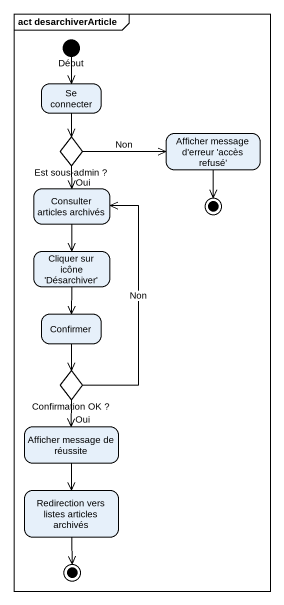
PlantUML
@startuml
mainframe act desarchiverArticle
hide empty description
state Début <<start>>
state "Se connecter" as Se_connecter
state "Est sous-admin ?" as Est_sous_admin <<choice>>
state "Afficher message d'erreur 'accès refusé'" as Afficher_message_d_erreur
state "Consulter articles archivés" as Consulter_articles_archivés
state final1 <<end>>
state "Cliquer sur icône 'Désarchiver'" as Cliquer_sur_icône
state Confirmer
state "Confirmation OK ?" as Confirmation_OK <<choice>>
state "Afficher message de réussite" as Afficher_message_de_réussite
state "Redirection vers listes articles archivés" as Redirection_vers_listes
state final2 <<end>>
Début --> Se_connecter
Se_connecter --> Est_sous_admin
Est_sous_admin -right-> Afficher_message_d_erreur : Non
Est_sous_admin --> Consulter_articles_archivés : Oui
Afficher_message_d_erreur --> final1
Consulter_articles_archivés --> Cliquer_sur_icône
Cliquer_sur_icône --> Confirmer
Confirmer --> Confirmation_OK
Confirmation_OK -up-> Consulter_articles_archivés : Non
Confirmation_OK --> Afficher_message_de_réussite : Oui
Afficher_message_de_réussite --> Redirection_vers_listes
Redirection_vers_listes --> final2
@enduml
